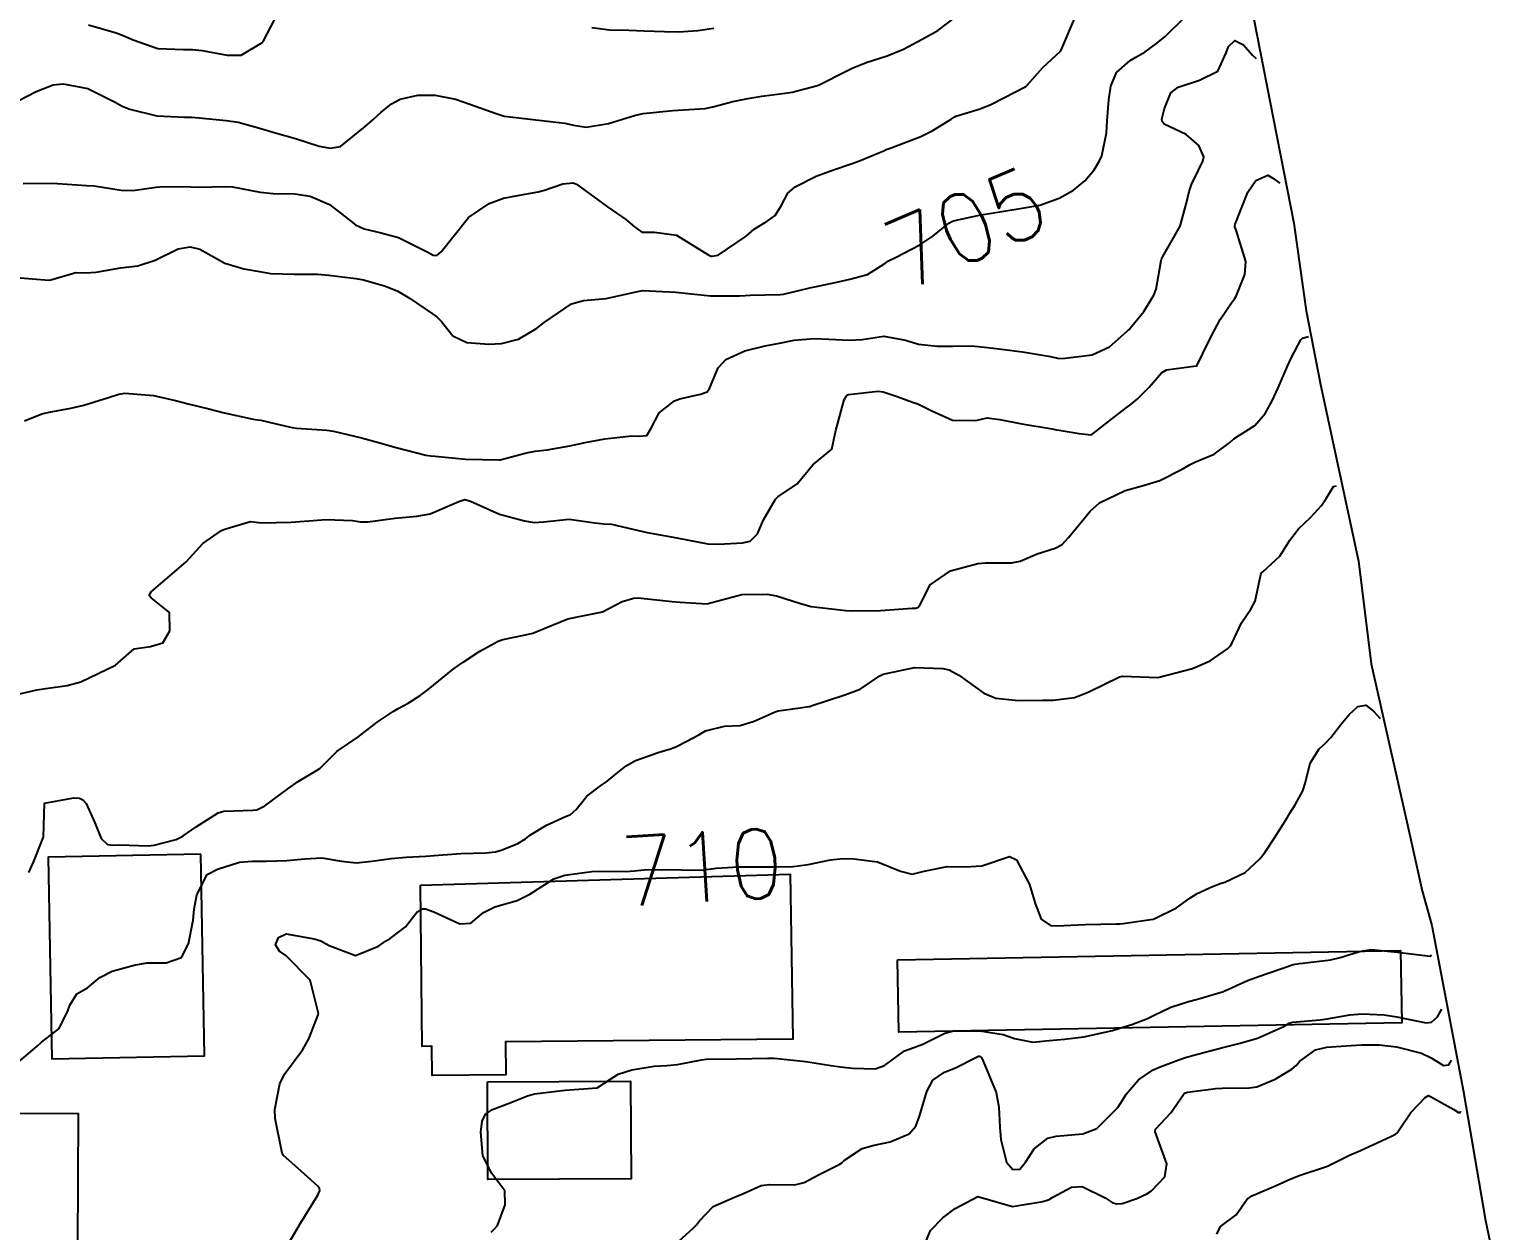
# Model space of a CAD drawing. Header units: metres. Extents: x 298520 to 308411, y 7433745 to 7450750.
# Drawn here: x 300985.5 to 301069.8, y 7447569.1 to 7447638.3 of the extents above; entities that cross this region are included whole.
import ezdxf
from ezdxf.enums import TextEntityAlignment as Align

# ---------------------------------------------------------------- set-up
doc = ezdxf.new("R2010")
doc.units = ezdxf.units.M
doc.header["$LTSCALE"] = 10
for name, color, linetype in [('Area', 45, 'Continuous'), ('Cotas', 45, 'Continuous'), ('Curvas de Nivel 1m', 11, 'Continuous'), ('Curvas de Nivel 5m', 15, 'Continuous'), ('Edificações', 30, 'Continuous')]:
    doc.layers.add(name, color=color, linetype=linetype)
doc.styles.add('Style-STANDARD', font='STANDARD.shx')

msp = doc.modelspace()

# ---------------------------------------------------------------- linework, layer by layer
at = {"layer": 'Area'}
msp.add_polyline3d([(301055.2, 7447643.02, 704.688), (301058.309, 7447627.152, 708.867), (301059.013, 7447622.107, 707.697), (301059.851, 7447617.864, 718.498), (301062.032, 7447607.69, 719.187), (301062.761, 7447601.789, 716.727), (301064.859, 7447592.521, 710.398), (301065.698, 7447588.709, 710.658), (301066.265, 7447586.713, 712.998), (301068.076, 7447577.135, 713.927), (301069.348, 7447569.726, 719.487), (301069.764, 7447567.719, 714.797)], dxfattribs=at)
at = {"layer": 'Curvas de Nivel 1m', "flags": 128}
for points, elevation in [([(300984.859, 7447634.185), (300985.902, 7447634.735), (300986.873, 7447635.117), (300987.449, 7447635.177), (300988.87, 7447634.898), (300990.45, 7447634.123), (300990.856, 7447633.892), (300991.284, 7447633.706), (300992.849, 7447633.326), (300994.444, 7447633.261), (300994.849, 7447633.261), (300995.285, 7447633.219), (300996.847, 7447633.062), (300997.523, 7447632.957), (300998.843, 7447632.599), (300999.604, 7447632.372), (301000.837, 7447632.024), (301002.199, 7447631.576), (301002.832, 7447631.46), (301003.414, 7447631.561), (301004.845, 7447632.707), (301005.275, 7447633.109), (301005.753, 7447633.531), (301006.356, 7447634.029), (301006.865, 7447634.299), (301007.866, 7447634.512), (301008.868, 7447634.524), (301010.052, 7447634.295), (301010.861, 7447634.007), (301012.393, 7447633.455), (301012.852, 7447633.318), (301013.012, 7447633.287), (301014.849, 7447633.087), (301016.347, 7447632.907), (301016.847, 7447632.793), (301017.57, 7447632.669), (301018.848, 7447632.897), (301020.347, 7447633.358), (301020.759, 7447633.447), (301020.855, 7447633.464), (301022.549, 7447633.641), (301022.858, 7447633.653), (301024.423, 7447633.75), (301024.861, 7447633.844), (301026.006, 7447634.153), (301026.869, 7447634.323), (301027.681, 7447634.462), (301028.873, 7447634.619), (301029.429, 7447634.697), (301030.881, 7447635.071), (301030.992, 7447635.118), (301031.21, 7447635.227), (301032.316, 7447635.788), (301032.892, 7447636.081), (301033.692, 7447636.405), (301034.899, 7447636.779), (301035.834, 7447637.176), (301036.909, 7447637.738), (301037.813, 7447638.252), (301038.922, 7447639.082)], 703), ([(300985.155, 7447629.429), (300986.808, 7447629.46), (300987.125, 7447629.44), (300988.807, 7447629.328), (300989.239, 7447629.293), (300990.803, 7447629.056), (300991.47, 7447629.036), (300992.806, 7447629.225), (300993.228, 7447629.262), (300994.807, 7447629.238), (300995.231, 7447629.232), (300996.807, 7447629.267), (300997.208, 7447629.235), (300998.803, 7447628.944), (300999.547, 7447628.864), (301000.802, 7447628.841), (301001.684, 7447628.697), (301002.793, 7447628.222), (301003.655, 7447627.557), (301004.28, 7447627.05), (301004.776, 7447626.829), (301005.687, 7447626.618), (301006.771, 7447626.321), (301008.412, 7447625.504), (301008.76, 7447625.317), (301008.972, 7447625.285), (301009.226, 7447625.493), (301010.783, 7447627.47), (301011.98, 7447628.274), (301012.8, 7447628.582), (301013.52, 7447628.725), (301014.806, 7447628.953), (301015.177, 7447629.055), (301016.221, 7447629.409), (301016.814, 7447629.471), (301017.009, 7447629.398), (301018.793, 7447628.084), (301019.856, 7447627.364), (301020.359, 7447626.937), (301020.776, 7447626.638), (301021.494, 7447626.624), (301022.774, 7447626.465), (301024.628, 7447625.311), (301024.762, 7447625.25), (301024.826, 7447625.245), (301025.16, 7447625.304), (301026.774, 7447626.411), (301027.248, 7447626.805), (301027.997, 7447627.268), (301028.453, 7447627.598), (301028.796, 7447628.157), (301029.188, 7447628.873), (301029.6, 7447629.248), (301030.819, 7447629.858), (301031.815, 7447630.228), (301032.826, 7447630.558), (301033.297, 7447630.736), (301034.411, 7447631.194), (301034.703, 7447631.323), (301034.835, 7447631.384), (301035.136, 7447631.486), (301036.843, 7447632.135), (301037.519, 7447632.481), (301038.583, 7447633.143), (301038.746, 7447633.25), (301038.855, 7447633.302), (301040.255, 7447633.733), (301040.866, 7447633.982), (301041.615, 7447634.366), (301042.882, 7447635.024), (301042.916, 7447635.056), (301042.95, 7447635.089), (301043.866, 7447636.107), (301044.903, 7447637.07), (301045.747, 7447639.058)], 704), ([(300988.915, 7447638.561), (300990.509, 7447638.113), (300990.907, 7447637.964), (300991.484, 7447637.704), (300992.898, 7447637.209), (300994.38, 7447637.15), (300994.898, 7447637.155), (300995.466, 7447637.085), (300996.895, 7447636.821), (300997.713, 7447636.814), (300998.902, 7447637.527), (300998.968, 7447637.619), (300999.645, 7447638.886)], 702), ([(301017.898, 7447638.41), (301018.916, 7447638.28), (301020.023, 7447638.256), (301020.916, 7447638.226), (301022.072, 7447638.182), (301022.911, 7447638.166), (301023.994, 7447638.237), (301024.914, 7447638.372)], 702), ([(300985.232, 7447615.774), (300986.229, 7447616.183), (300986.648, 7447616.265), (300987.902, 7447616.496), (300988.652, 7447616.667), (300990.061, 7447617.123), (300990.659, 7447617.314), (300991.008, 7447617.358), (300992.658, 7447617.223), (300993.923, 7447616.939), (300994.654, 7447616.752), (300995.833, 7447616.466), (300996.649, 7447616.26), (300998.399, 7447615.869), (300998.645, 7447615.832), (300998.831, 7447615.803), (300999.717, 7447615.604), (301000.466, 7447615.418), (301000.641, 7447615.378), (301000.889, 7447615.339), (301002.64, 7447615.236), (301003.027, 7447615.178), (301004.635, 7447614.784), (301005.615, 7447614.517), (301006.63, 7447614.236), (301008.34, 7447613.788), (301008.625, 7447613.755), (301008.875, 7447613.746), (301010.624, 7447613.559), (301012.555, 7447613.519), (301012.624, 7447613.527), (301014.125, 7447613.938), (301014.629, 7447614.024), (301015.318, 7447614.108), (301016.632, 7447614.326), (301017.504, 7447614.522), (301018.637, 7447614.744), (301020.188, 7447614.906), (301020.636, 7447614.891), (301021.051, 7447614.931), (301021.311, 7447615.343), (301021.761, 7447616.23), (301022.659, 7447616.916), (301022.957, 7447617.03), (301024.156, 7447617.315), (301024.535, 7447617.441), (301024.668, 7447617.641), (301025.158, 7447618.83), (301025.613, 7447619.296), (301026.698, 7447619.799), (301027.877, 7447620.093), (301028.703, 7447620.245), (301029.534, 7447620.423), (301030.706, 7447620.513), (301031.939, 7447620.456), (301032.705, 7447620.418), (301033.449, 7447620.459), (301034.708, 7447620.654), (301035.956, 7447620.422), (301036.703, 7447620.192), (301037.78, 7447620.071), (301038.702, 7447620.077), (301039.746, 7447620.086), (301040.702, 7447619.994), (301041.483, 7447619.89), (301042.699, 7447619.743), (301044.302, 7447619.469), (301044.696, 7447619.387), (301044.997, 7447619.367), (301046.698, 7447619.576), (301047.708, 7447620.025), (301048.712, 7447620.936), (301048.757, 7447620.975), (301048.805, 7447621.019), (301049.672, 7447622.062), (301050.26, 7447623.005), (301050.382, 7447623.36), (301050.665, 7447625.001), (301050.685, 7447625.079), (301050.765, 7447625.227), (301051.764, 7447626.985), (301052.136, 7447628.319), (301052.283, 7447628.978), (301052.416, 7447629.369), (301052.821, 7447630.196), (301053.078, 7447630.718), (301053.122, 7447630.967), (301052.839, 7447631.618), (301052.114, 7447632.25), (301050.851, 7447632.856), (301050.738, 7447633.001), (301050.717, 7447633.139), (301050.864, 7447633.756), (301051.222, 7447634.651), (301051.647, 7447634.989), (301052.887, 7447635.387), (301053.943, 7447635.909), (301054.425, 7447636.955), (301054.543, 7447637.317), (301054.91, 7447637.676), (301055.416, 7447637.408), (301055.928, 7447636.83), (301056.153, 7447636.64)], 706), ([(300984.454, 7447599.938), (300985.934, 7447600.29), (300986.459, 7447600.369), (300987.678, 7447600.53), (300988.463, 7447600.75), (300990.473, 7447601.71), (300991.55, 7447602.637), (300992.489, 7447602.776), (300993.194, 7447602.981), (300993.591, 7447603.679), (300993.568, 7447604.728), (300992.522, 7447605.573), (300992.424, 7447605.691), (300992.433, 7447605.782), (300992.525, 7447605.919), (300994.543, 7447607.66), (300995.502, 7447608.707), (300996.57, 7447609.456), (300996.701, 7447609.509), (300997.068, 7447609.635), (300998.234, 7447609.966), (300998.576, 7447609.938), (300998.861, 7447609.901), (301000.576, 7447609.938), (301002.1, 7447610.053), (301002.578, 7447610.083), (301004.106, 7447610.026), (301004.577, 7447609.965), (301004.989, 7447609.956), (301006.579, 7447610.172), (301007.81, 7447610.279), (301008.582, 7447610.424), (301010.234, 7447611.12), (301010.591, 7447611.244), (301010.908, 7447611.149), (301012.582, 7447610.407), (301014.008, 7447610.007), (301014.578, 7447609.923), (301015.117, 7447609.961), (301016.58, 7447610.102), (301018.061, 7447609.902), (301018.578, 7447609.844), (301019.024, 7447609.82), (301020.574, 7447609.459), (301021.073, 7447609.345), (301022.569, 7447609.08), (301022.88, 7447609.015), (301024.564, 7447608.697), (301025.192, 7447608.672), (301026.565, 7447608.738), (301027.008, 7447608.834), (301027.441, 7447609.271), (301027.776, 7447610.073), (301028.478, 7447611.261), (301028.527, 7447611.327), (301028.594, 7447611.396), (301029.714, 7447612.137), (301030.613, 7447613.24), (301031.715, 7447614.135), (301031.936, 7447615.221), (301032.425, 7447616.978), (301032.55, 7447617.212), (301032.605, 7447617.27), (301032.664, 7447617.296), (301034.375, 7447617.485), (301034.667, 7447617.448), (301035.473, 7447617.178), (301036.347, 7447616.851), (301036.659, 7447616.741), (301037.466, 7447616.34), (301038.65, 7447615.806), (301039.994, 7447615.782), (301040.651, 7447615.943), (301041.382, 7447615.841), (301042.648, 7447615.59), (301044.406, 7447615.312), (301044.645, 7447615.261), (301044.808, 7447615.231), (301045.951, 7447615.05), (301046.642, 7447614.973), (301046.691, 7447614.99), (301046.755, 7447615.039), (301047.817, 7447615.862), (301048.658, 7447616.512), (301048.949, 7447616.728), (301049.285, 7447617.014), (301049.98, 7447617.7), (301050.686, 7447618.525), (301050.98, 7447618.704), (301052.692, 7447618.931), (301052.721, 7447618.941), (301052.741, 7447618.97), (301053.381, 7447620.288), (301053.718, 7447620.96), (301054.079, 7447621.597), (301054.729, 7447622.566), (301054.891, 7447622.789), (301054.99, 7447622.947), (301055.495, 7447624.199), (301055.552, 7447624.942), (301054.984, 7447626.745), (301054.919, 7447626.949), (301054.938, 7447627.101), (301055.668, 7447628.937), (301056.133, 7447629.61), (301056.818, 7447629.913), (301057.112, 7447629.744), (301057.503, 7447629.46)], 707), ([(300985.487, 7447589.768), (300985.739, 7447590.366), (300986.308, 7447591.76), (300986.315, 7447591.799), (300986.383, 7447593.76), (300988.065, 7447594.064), (300988.386, 7447594.038), (300988.592, 7447593.944), (300988.784, 7447593.734), (300989.274, 7447592.634), (300989.648, 7447591.721), (300990.016, 7447591.381), (300990.349, 7447591.349), (300990.698, 7447591.358), (300992.349, 7447591.307), (300992.703, 7447591.333), (300993.953, 7447591.674), (300994.23, 7447591.796), (300994.356, 7447591.885), (300995.104, 7447592.399), (300996.376, 7447593.203), (300996.707, 7447593.308), (300998.379, 7447593.357), (300998.613, 7447593.383), (300999.074, 7447593.61), (301000.393, 7447594.588), (301000.976, 7447595.005), (301001.944, 7447595.575), (301002.226, 7447595.751), (301002.407, 7447595.934), (301003.225, 7447596.752), (301004.423, 7447597.55), (301005.538, 7447598.432), (301006.446, 7447599.043), (301006.75, 7447599.215), (301007.313, 7447599.511), (301008.012, 7447599.95), (301008.461, 7447600.305), (301009.904, 7447601.479), (301010.237, 7447601.713), (301010.479, 7447601.877), (301011.442, 7447602.507), (301012.497, 7447603.086), (301012.765, 7447603.181), (301013.988, 7447603.435), (301014.413, 7447603.522), (301014.504, 7447603.543), (301014.718, 7447603.639), (301016.513, 7447604.378), (301017.358, 7447604.549), (301018.517, 7447604.784), (301018.911, 7447604.984), (301019.632, 7447605.369), (301020.317, 7447605.57), (301020.525, 7447605.587), (301020.736, 7447605.568), (301022.523, 7447605.374), (301022.983, 7447605.325), (301024.522, 7447605.235), (301024.8, 7447605.306), (301026.528, 7447605.771), (301027.996, 7447605.797), (301028.527, 7447605.697), (301029.9, 7447605.246), (301030.521, 7447605.073), (301032.187, 7447604.883), (301032.519, 7447604.849), (301032.897, 7447604.829), (301034.52, 7447604.86), (301036.343, 7447604.984), (301036.52, 7447604.994), (301036.654, 7447605.025), (301036.781, 7447605.157), (301037.365, 7447606.321), (301038.543, 7447607.14), (301040.121, 7447607.553), (301040.55, 7447607.596), (301042.055, 7447607.593), (301042.552, 7447607.699), (301043.527, 7447608.112), (301044.564, 7447608.449), (301044.973, 7447608.659), (301045.333, 7447609.062), (301045.903, 7447609.734), (301046.588, 7447610.569), (301047.115, 7447611.042), (301048.6, 7447611.76), (301049.582, 7447612.031), (301050.606, 7447612.345), (301051.877, 7447612.981), (301052.337, 7447613.255), (301052.619, 7447613.4), (301053.724, 7447613.861), (301054.636, 7447614.517), (301054.85, 7447614.738), (301055.176, 7447614.945), (301056.073, 7447615.511), (301056.656, 7447616.197), (301057.06, 7447616.924), (301057.412, 7447617.661), (301057.947, 7447618.911), (301058.174, 7447619.425), (301058.706, 7447620.43), (301058.802, 7447620.526), (301059.163, 7447620.62)], 708), ([(300984.198, 7447578.266), (300985.96, 7447579.764), (300986.215, 7447579.992), (300987.199, 7447580.775), (300987.701, 7447581.745), (300987.846, 7447582.137), (300988.248, 7447582.777), (300988.848, 7447583.137), (300989.56, 7447583.721), (300990.267, 7447584.086), (300991.543, 7447584.424), (300992.272, 7447584.564), (300993.383, 7447584.568), (300994.275, 7447584.874), (300994.675, 7447585.664), (300994.931, 7447587.033), (300995.005, 7447587.66), (300995.149, 7447588.486), (300995.748, 7447589.649), (300996.336, 7447589.969), (300997.608, 7447590.359), (300998.341, 7447590.423), (300999.148, 7447590.415), (301000.342, 7447590.461), (301001.365, 7447590.557), (301002.343, 7447590.605), (301003.481, 7447590.419), (301004.341, 7447590.325), (301005.233, 7447590.428), (301006.343, 7447590.57), (301007.208, 7447590.648), (301008.345, 7447590.716), (301009.072, 7447590.767), (301010.347, 7447590.864), (301011.784, 7447590.895), (301012.348, 7447590.956), (301012.729, 7447591.066), (301013.64, 7447591.437), (301014.079, 7447591.711), (301014.36, 7447591.935), (301015.292, 7447592.493), (301016.377, 7447592.986), (301016.664, 7447593.111), (301016.994, 7447593.394), (301017.611, 7447594.167), (301018.397, 7447594.766), (301018.764, 7447595.012), (301019.196, 7447595.372), (301019.873, 7447595.9), (301020.412, 7447596.223), (301021.763, 7447596.686), (301022.418, 7447596.879), (301022.734, 7447597.012), (301023.37, 7447597.321), (301024.056, 7447597.686), (301024.432, 7447597.917), (301025.536, 7447598.194), (301026.437, 7447598.24), (301027.239, 7447598.474), (301028.449, 7447599.026), (301028.63, 7447599.078), (301029.894, 7447599.246), (301030.374, 7447599.321), (301030.454, 7447599.334), (301030.589, 7447599.373), (301032.461, 7447599.995), (301033.349, 7447600.316), (301034.472, 7447601.098), (301034.663, 7447601.187), (301036.477, 7447601.568), (301038.1, 7447601.521), (301038.476, 7447601.431), (301039.029, 7447601.134), (301040.463, 7447600.083), (301041.147, 7447599.797), (301042.459, 7447599.67), (301043.844, 7447599.691), (301044.459, 7447599.695), (301045.678, 7447599.841), (301046.464, 7447600.154), (301048.278, 7447601.023), (301048.473, 7447601.068), (301050.473, 7447601), (301052.478, 7447601.506), (301053.495, 7447601.947), (301054.49, 7447602.654), (301054.641, 7447602.799), (301054.75, 7447602.947), (301055.305, 7447604.148), (301055.842, 7447604.937), (301056.077, 7447605.384), (301056.414, 7447606.931), (301056.458, 7447607.017), (301056.545, 7447607.089), (301057.502, 7447607.973), (301058.079, 7447608.907), (301058.58, 7447609.559), (301059.271, 7447610.209), (301059.901, 7447610.887), (301060.183, 7447611.298), (301060.604, 7447611.993), (301060.773, 7447612.03)], 709), ([(301012.089, 7447569.063), (301012.285, 7447569.254), (301012.455, 7447569.446), (301012.912, 7447570.634), (301012.879, 7447571.442), (301012.128, 7447572.438), (301011.613, 7447573.458), (301011.508, 7447574.811), (301011.571, 7447575.459), (301011.777, 7447575.848), (301012.173, 7447576.117), (301013.135, 7447576.484), (301014.185, 7447576.912), (301014.586, 7447577.025), (301016.19, 7447577.212), (301016.358, 7447577.23), (301018.193, 7447577.38), (301019.417, 7447578.152), (301020.203, 7447578.399), (301021.476, 7447578.611), (301022.206, 7447578.664), (301022.823, 7447578.708), (301024.21, 7447578.979), (301024.499, 7447579.019), (301026.21, 7447579.046), (301028.025, 7447579.076), (301028.211, 7447579.082), (301028.391, 7447579.079), (301030.209, 7447578.888), (301031.653, 7447578.664), (301032.207, 7447578.583), (301032.897, 7447578.509), (301034.202, 7447578.472), (301034.737, 7447578.653), (301035.446, 7447579.178), (301035.893, 7447579.497), (301036.217, 7447579.624), (301036.951, 7447579.89), (301038.227, 7447580.524), (301038.72, 7447580.644), (301040.228, 7447580.649), (301041.577, 7447580.45), (301042.224, 7447580.219), (301043.294, 7447580.008), (301044.223, 7447580.087), (301045.113, 7447580.172), (301046.225, 7447580.302), (301047.88, 7447580.676), (301048.231, 7447580.783), (301048.412, 7447580.837), (301048.993, 7447581.012), (301049.887, 7447581.355), (301050.241, 7447581.541), (301051.225, 7447582.013), (301052.253, 7447582.333), (301052.76, 7447582.468), (301054.262, 7447582.91), (301054.29, 7447582.923), (301054.345, 7447582.949), (301055.65, 7447583.555), (301056.272, 7447583.789), (301057.613, 7447584.247), (301058.279, 7447584.463), (301058.641, 7447584.535), (301060.281, 7447584.722), (301060.419, 7447584.741), (301060.972, 7447584.873), (301061.975, 7447585.174), (301062.287, 7447585.263), (301062.767, 7447585.332), (301064.286, 7447585.183), (301066.153, 7447584.942), (301066.208, 7447584.965), (301066.224, 7447584.994), (301066.233, 7447585.02)], 711), ([(301022.89, 7447568.517), (301023.741, 7447569.314), (301023.918, 7447569.488), (301024.097, 7447569.709), (301024.876, 7447570.531), (301026.111, 7447571.082), (301026.623, 7447571.282), (301027.64, 7447571.747), (301028.121, 7447571.815), (301029.574, 7447571.793), (301030.123, 7447571.925), (301030.974, 7447572.383), (301032.139, 7447572.964), (301032.288, 7447573.061), (301032.45, 7447573.207), (301033.465, 7447573.881), (301034.152, 7447574.068), (301035.064, 7447574.27), (301036.158, 7447574.721), (301036.539, 7447575.164), (301036.753, 7447575.746), (301037.178, 7447577.155), (301037.536, 7447577.806), (301038.2, 7447578.264), (301038.825, 7447578.513), (301039.995, 7447579.122), (301040.149, 7447579.185), (301040.214, 7447579.193), (301040.273, 7447579.178), (301040.325, 7447579.118), (301040.416, 7447578.91), (301041.165, 7447577.105), (301041.328, 7447576.256), (301041.377, 7447575.102), (301041.446, 7447574.391), (301041.775, 7447573.096), (301042.137, 7447572.668), (301042.532, 7447572.691), (301042.872, 7447573.083), (301043.366, 7447573.863), (301044.157, 7447574.479), (301044.633, 7447574.59), (301046.16, 7447574.731), (301046.966, 7447575.038), (301048.175, 7447576.248), (301048.485, 7447576.712), (301048.668, 7447577.015), (301049.367, 7447577.837), (301050.204, 7447578.399), (301050.616, 7447578.587), (301051.694, 7447578.985), (301052.076, 7447579.12), (301052.215, 7447579.16), (301052.469, 7447579.23), (301054.22, 7447579.689), (301055.23, 7447579.933), (301056.226, 7447580.239), (301057.73, 7447580.908), (301058.052, 7447581.087), (301058.237, 7447581.153), (301059.834, 7447581.289), (301060.24, 7447581.339), (301061.538, 7447581.572), (301062.245, 7447581.636), (301063.508, 7447581.577), (301064.242, 7447581.459), (301065.932, 7447581.119), (301066.238, 7447581.147), (301066.585, 7447581.45), (301066.833, 7447581.9)], 712), ([(301036.888, 7447567.965), (301037.393, 7447569.15), (301038.1, 7447569.883), (301038.818, 7447570.42), (301040.113, 7447571.12), (301042.107, 7447570.538), (301043.858, 7447570.822), (301044.111, 7447570.903), (301044.232, 7447570.948), (301044.445, 7447571.067), (301045.518, 7447571.66), (301046.123, 7447571.697), (301047.442, 7447571.03), (301047.857, 7447570.77), (301048.11, 7447570.69), (301048.423, 7447570.704), (301049.268, 7447571.008), (301049.849, 7447571.27), (301050.119, 7447571.437), (301050.884, 7447572.24), (301051.001, 7447572.991), (301050.323, 7447574.836), (301050.345, 7447574.998), (301051.237, 7447575.924), (301051.961, 7447576.982), (301052.074, 7447577.092), (301052.185, 7447577.126), (301053.812, 7447577.333), (301054.189, 7447577.361), (301055.759, 7447577.365), (301056.19, 7447577.426), (301057.242, 7447577.87), (301058.206, 7447578.439), (301058.444, 7447578.663), (301058.644, 7447578.896), (301059.557, 7447579.549), (301060.221, 7447579.704), (301061.304, 7447579.787), (301062.223, 7447579.837), (301063.221, 7447579.844), (301064.222, 7447579.733), (301065.671, 7447579.362), (301066.216, 7447579.104), (301066.922, 7447578.66), (301067.237, 7447578.7), (301067.383, 7447578.96)], 713), ([(301053.876, 7447568.953), (301054.097, 7447569.391), (301054.986, 7447570.059), (301055.597, 7447570.935), (301055.895, 7447571.154), (301056.118, 7447571.249), (301057.298, 7447571.74), (301058.131, 7447572.125), (301058.68, 7447572.349), (301060.142, 7447572.824), (301060.186, 7447572.836), (301060.281, 7447572.879), (301061.515, 7447573.5), (301062.152, 7447573.769), (301063.901, 7447574.574), (301064.162, 7447574.712), (301064.237, 7447574.755), (301064.308, 7447574.829), (301065.046, 7447575.949), (301065.867, 7447576.813), (301066.069, 7447576.927), (301066.184, 7447576.881), (301067.515, 7447576.126), (301067.793, 7447575.943), (301067.889, 7447575.946), (301067.933, 7447576.02)], 714)]:
    msp.add_lwpolyline(points, dxfattribs=dict(at, elevation=elevation))
at = {"layer": 'Curvas de Nivel 5m', "flags": 128}
for points, elevation in [([(300984.745, 7447624.023), (300986.627, 7447623.878), (300986.744, 7447623.888), (300988.192, 7447624.302), (300988.748, 7447624.29), (300989.347, 7447624.329), (300990.752, 7447624.577), (300991.752, 7447624.701), (300992.756, 7447625.024), (300994.074, 7447625.67), (300994.764, 7447625.783), (300995.33, 7447625.654), (300996.755, 7447624.848), (300997.853, 7447624.528), (300998.75, 7447624.37), (300999.401, 7447624.261), (301000.749, 7447624.211), (301002.109, 7447624.209), (301002.742, 7447624.159), (301004.314, 7447623.971), (301004.738, 7447623.887), (301006.012, 7447623.527), (301006.73, 7447623.241), (301007.405, 7447622.834), (301008.717, 7447621.938), (301008.976, 7447621.757), (301009.24, 7447621.492), (301009.889, 7447620.667), (301010.701, 7447620.273), (301011.972, 7447620.185), (301012.701, 7447620.221), (301013.676, 7447620.468), (301014.709, 7447621.086), (301015.151, 7447621.423), (301016.724, 7447622.499), (301017.416, 7447622.703), (301018.727, 7447622.815), (301020.61, 7447623.23), (301020.732, 7447623.261), (301020.815, 7447623.267), (301022.731, 7447623.17), (301022.907, 7447623.152), (301024.73, 7447622.974), (301026.404, 7447622.959), (301026.73, 7447622.981), (301027.011, 7447622.996), (301028.731, 7447623.042), (301028.924, 7447623.065), (301029.737, 7447623.25), (301030.529, 7447623.449), (301030.737, 7447623.486), (301032.174, 7447623.783), (301032.744, 7447623.921), (301033.758, 7447624.19), (301034.757, 7447624.826), (301034.969, 7447624.977), (301035.371, 7447625.181), (301036.77, 7447625.912), (301037.534, 7447626.393), (301038.457, 7447627.143), (301038.663, 7447627.263), (301038.785, 7447627.306), (301040.291, 7447627.625), (301040.789, 7447627.708), (301041.494, 7447627.814), (301042.792, 7447628.027), (301043.686, 7447628.189), (301044.798, 7447628.583), (301045.629, 7447629.058), (301046.275, 7447629.584), (301046.821, 7447630.223), (301047.131, 7447630.734), (301047.251, 7447631.036), (301047.519, 7447632.36), (301047.556, 7447633.033), (301047.657, 7447634.246), (301047.771, 7447635.031), (301048.097, 7447635.822), (301048.898, 7447636.519), (301049.219, 7447636.698), (301049.743, 7447637.012), (301050.41, 7447637.503), (301050.912, 7447637.895), (301052.023, 7447638.984)], 705), ([(301000.075, 7447567.811), (301001.117, 7447569.585), (301002.109, 7447571.193), (301002.228, 7447571.452), (301002.21, 7447571.569), (301002.115, 7447571.709), (301000.964, 7447572.754), (301000.141, 7447573.476), (301000.072, 7447573.601), (301000.045, 7447573.7), (300999.669, 7447575.605), (300999.649, 7447576.127), (300999.935, 7447577.603), (301000.198, 7447578.153), (301001.263, 7447579.579), (301001.597, 7447580.198), (301002.128, 7447581.571), (301002.148, 7447581.657), (301001.677, 7447583.576), (301000.277, 7447584.987), (300999.918, 7447585.234), (300999.681, 7447585.599), (300999.855, 7447586.031), (301000.293, 7447586.235), (301001.906, 7447585.957), (301002.287, 7447585.835), (301002.763, 7447585.565), (301004.277, 7447584.987), (301005.619, 7447585.53), (301006.005, 7447585.806), (301006.29, 7447585.974), (301007.163, 7447586.648), (301007.842, 7447587.505), (301008.135, 7447587.682), (301008.315, 7447587.679), (301008.795, 7447587.495), (301010.303, 7447586.819), (301010.927, 7447586.847), (301011.651, 7447587.46), (301012.316, 7447587.786), (301013.598, 7447588.16), (301014.324, 7447588.515), (301015.708, 7447589.409), (301016.335, 7447589.619), (301017.894, 7447589.828), (301018.338, 7447589.84), (301019.869, 7447589.833), (301020.338, 7447589.859), (301020.901, 7447589.914), (301022.339, 7447589.948), (301023.756, 7447589.899), (301024.339, 7447589.919), (301025.051, 7447590.01), (301026.341, 7447590.086), (301027.52, 7447590.089), (301028.341, 7447590.086), (301029.477, 7447590.113), (301030.343, 7447590.23), (301031.63, 7447590.505), (301032.347, 7447590.574), (301032.987, 7447590.563), (301034.345, 7447590.373), (301035.666, 7447589.85), (301036.338, 7447589.671), (301037.024, 7447589.844), (301038.343, 7447590.111), (301039.387, 7447590.085), (301040.343, 7447590.153), (301041.948, 7447590.695), (301042.347, 7447590.506), (301043.093, 7447589.082), (301043.416, 7447587.98), (301043.756, 7447587.075), (301044.299, 7447586.71), (301044.669, 7447586.696), (301046.3, 7447586.771), (301048.098, 7447586.82), (301048.301, 7447586.822), (301048.486, 7447586.833), (301049.683, 7447587.006), (301050.216, 7447587.089), (301050.305, 7447587.113), (301051.563, 7447587.739), (301052.323, 7447588.288), (301052.742, 7447588.55), (301053.628, 7447588.957), (301054.126, 7447589.161), (301054.336, 7447589.22), (301055.511, 7447589.768), (301056.349, 7447590.545), (301056.642, 7447590.926), (301057.203, 7447591.759), (301057.923, 7447592.907), (301058.09, 7447593.192), (301058.384, 7447593.668), (301058.822, 7447594.47), (301058.956, 7447594.894), (301059.253, 7447596.053), (301059.777, 7447596.886), (301060.109, 7447597.202), (301060.433, 7447597.544), (301061.025, 7447598.293), (301061.49, 7447598.87), (301061.997, 7447599.325), (301062.458, 7447599.4), (301062.9, 7447599.057), (301063.283, 7447598.63)], 710)]:
    msp.add_lwpolyline(points, dxfattribs=dict(at, elevation=elevation))
at = {"layer": 'Edificações'}
for points in [[(300995.384, 7447590.818), (300986.584, 7447590.654), (300986.8, 7447579.047), (300995.6, 7447579.211)], [(301008.021, 7447589.048), (301029.317, 7447589.675), (301029.467, 7447580.17), (301012.919, 7447580.012), (301012.937, 7447578.119), (301008.696, 7447578.078), (301008.68, 7447579.761), (301008.124, 7447579.756)], [(301035.491, 7447584.731), (301064.457, 7447585.27), (301064.535, 7447581.106), (301035.568, 7447580.567)], [(300948.675, 7447578.699), (300948.73, 7447562.465), (300972.079, 7447562.721), (300972.041, 7447566.241), (300977.983, 7447566.306), (300977.994, 7447565.326), (300981.52, 7447565.365), (300981.508, 7447566.472), (300982.921, 7447566.488), (300983.89, 7447546.315), (300988.843, 7447546.537), (300988.509, 7447565.429), (300989.929, 7447565.422), (300989.943, 7447568.268), (300988.307, 7447568.276), (300988.345, 7447575.88), (300974.855, 7447575.93), (300974.859, 7447576.902), (300971.762, 7447576.947), (300971.77, 7447579.167), (300951.675, 7447578.736)], [(301011.878, 7447577.716), (301020.125, 7447577.752), (301020.15, 7447572.126), (301011.902, 7447572.09)]]:
    msp.add_lwpolyline(points, close=True, dxfattribs=at)

# ---------------------------------------------------------------- texts
at = {"layer": 'Cotas', "style": 'Style-STANDARD'}
for s, rotation, p in [('705', 23.31615, (301039.437, 7447626.901, 705)), ('710', 3.46272, (301024.229, 7447590.077, 710))]:
    msp.add_text(s, height=4, rotation=rotation, dxfattribs=at).set_placement(p, align=Align.MIDDLE_CENTER)

doc.saveas('drawing.dxf')
